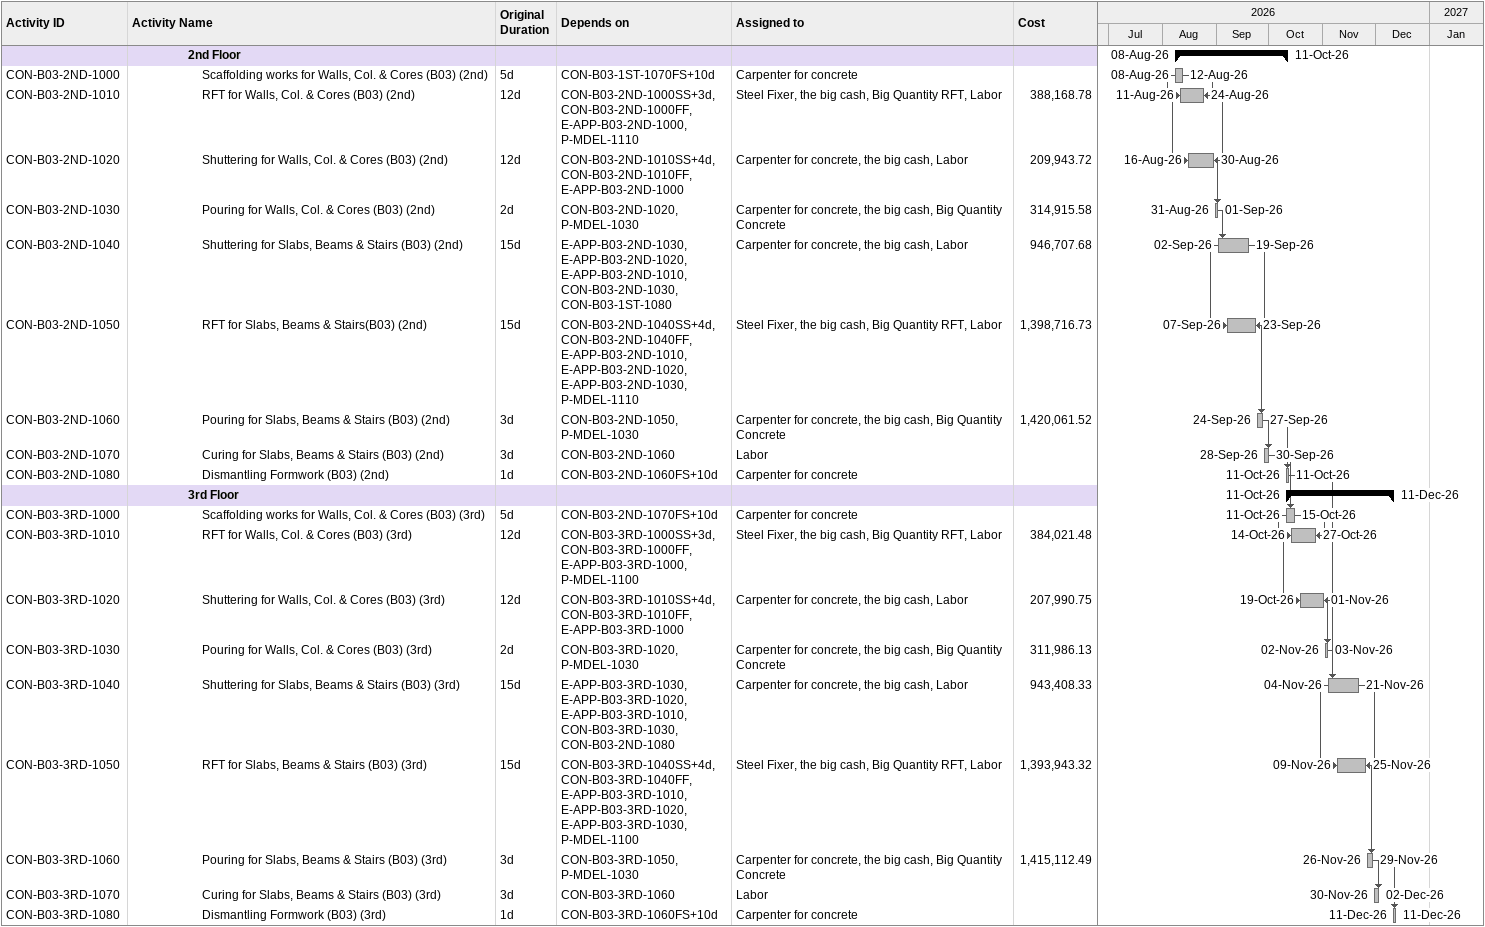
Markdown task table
| ID | Level | Task | Original duration | Start | Finish | Predecessors | Resources | Cost |
|---|---|---|---|---|---|---|---|---|
|  | 5 | **2nd Floor** |  | 2026-08-08 | 2026-10-11 |  |  |  |
| CON-B03-2ND-1000 | 6 | Scaffolding works for Walls, Col. & Cores (B03) (2nd) | 5d | 2026-08-08 | 2026-08-12 | CON-B03-1ST-1070FS+10d | Carpenter for concrete |  |
| CON-B03-2ND-1010 | 6 | RFT for Walls, Col. & Cores (B03) (2nd) | 12d | 2026-08-11 | 2026-08-24 | CON-B03-2ND-1000SS+3d, CON-B03-2ND-1000FF, E-APP-B03-2ND-1000, P-MDEL-1110 | Steel Fixer, the big cash, Big Quantity RFT, Labor | 388168.78 |
| CON-B03-2ND-1020 | 6 | Shuttering for Walls, Col. & Cores (B03) (2nd) | 12d | 2026-08-16 | 2026-08-30 | CON-B03-2ND-1010SS+4d, CON-B03-2ND-1010FF, E-APP-B03-2ND-1000 | Carpenter for concrete, the big cash, Labor | 209943.72 |
| CON-B03-2ND-1030 | 6 | Pouring for Walls, Col. & Cores (B03) (2nd) | 2d | 2026-08-31 | 2026-09-01 | CON-B03-2ND-1020, P-MDEL-1030 | Carpenter for concrete, the big cash, Big Quantity Concrete | 314915.58 |
| CON-B03-2ND-1040 | 6 | Shuttering for Slabs, Beams & Stairs (B03) (2nd) | 15d | 2026-09-02 | 2026-09-19 | E-APP-B03-2ND-1030, E-APP-B03-2ND-1020, E-APP-B03-2ND-1010, CON-B03-2ND-1030, CON-B03-1ST-1080 | Carpenter for concrete, the big cash, Labor | 946707.68 |
| CON-B03-2ND-1050 | 6 | RFT for Slabs, Beams & Stairs(B03) (2nd) | 15d | 2026-09-07 | 2026-09-23 | CON-B03-2ND-1040SS+4d, CON-B03-2ND-1040FF, E-APP-B03-2ND-1010, E-APP-B03-2ND-1020, E-APP-B03-2ND-1030, P-MDEL-1110 | Steel Fixer, the big cash, Big Quantity RFT, Labor | 1398716.73 |
| CON-B03-2ND-1060 | 6 | Pouring for Slabs, Beams & Stairs (B03) (2nd) | 3d | 2026-09-24 | 2026-09-27 | CON-B03-2ND-1050, P-MDEL-1030 | Carpenter for concrete, the big cash, Big Quantity Concrete | 1420061.52 |
| CON-B03-2ND-1070 | 6 | Curing for Slabs, Beams & Stairs (B03) (2nd) | 3d | 2026-09-28 | 2026-09-30 | CON-B03-2ND-1060 | Labor |  |
| CON-B03-2ND-1080 | 6 | Dismantling Formwork (B03) (2nd) | 1d | 2026-10-11 | 2026-10-11 | CON-B03-2ND-1060FS+10d | Carpenter for concrete |  |
|  | 5 | **3rd Floor** |  | 2026-10-11 | 2026-12-11 |  |  |  |
| CON-B03-3RD-1000 | 6 | Scaffolding works for Walls, Col. & Cores (B03) (3rd) | 5d | 2026-10-11 | 2026-10-15 | CON-B03-2ND-1070FS+10d | Carpenter for concrete |  |
| CON-B03-3RD-1010 | 6 | RFT for Walls, Col. & Cores (B03) (3rd) | 12d | 2026-10-14 | 2026-10-27 | CON-B03-3RD-1000SS+3d, CON-B03-3RD-1000FF, E-APP-B03-3RD-1000, P-MDEL-1100 | Steel Fixer, the big cash, Big Quantity RFT, Labor | 384021.48 |
| CON-B03-3RD-1020 | 6 | Shuttering for Walls, Col. & Cores (B03) (3rd) | 12d | 2026-10-19 | 2026-11-01 | CON-B03-3RD-1010SS+4d, CON-B03-3RD-1010FF, E-APP-B03-3RD-1000 | Carpenter for concrete, the big cash, Labor | 207990.75 |
| CON-B03-3RD-1030 | 6 | Pouring for Walls, Col. & Cores (B03) (3rd) | 2d | 2026-11-02 | 2026-11-03 | CON-B03-3RD-1020, P-MDEL-1030 | Carpenter for concrete, the big cash, Big Quantity Concrete | 311986.13 |
| CON-B03-3RD-1040 | 6 | Shuttering for Slabs, Beams & Stairs (B03) (3rd) | 15d | 2026-11-04 | 2026-11-21 | E-APP-B03-3RD-1030, E-APP-B03-3RD-1020, E-APP-B03-3RD-1010, CON-B03-3RD-1030, CON-B03-2ND-1080 | Carpenter for concrete, the big cash, Labor | 943408.33 |
| CON-B03-3RD-1050 | 6 | RFT for Slabs, Beams & Stairs (B03) (3rd) | 15d | 2026-11-09 | 2026-11-25 | CON-B03-3RD-1040SS+4d, CON-B03-3RD-1040FF, E-APP-B03-3RD-1010, E-APP-B03-3RD-1020, E-APP-B03-3RD-1030, P-MDEL-1100 | Steel Fixer, the big cash, Big Quantity RFT, Labor | 1393943.32 |
| CON-B03-3RD-1060 | 6 | Pouring for Slabs, Beams & Stairs (B03) (3rd) | 3d | 2026-11-26 | 2026-11-29 | CON-B03-3RD-1050, P-MDEL-1030 | Carpenter for concrete, the big cash, Big Quantity Concrete | 1415112.49 |
| CON-B03-3RD-1070 | 6 | Curing for Slabs, Beams & Stairs (B03) (3rd) | 3d | 2026-11-30 | 2026-12-02 | CON-B03-3RD-1060 | Labor |  |
| CON-B03-3RD-1080 | 6 | Dismantling Formwork (B03) (3rd) | 1d | 2026-12-11 | 2026-12-11 | CON-B03-3RD-1060FS+10d | Carpenter for concrete |  |
